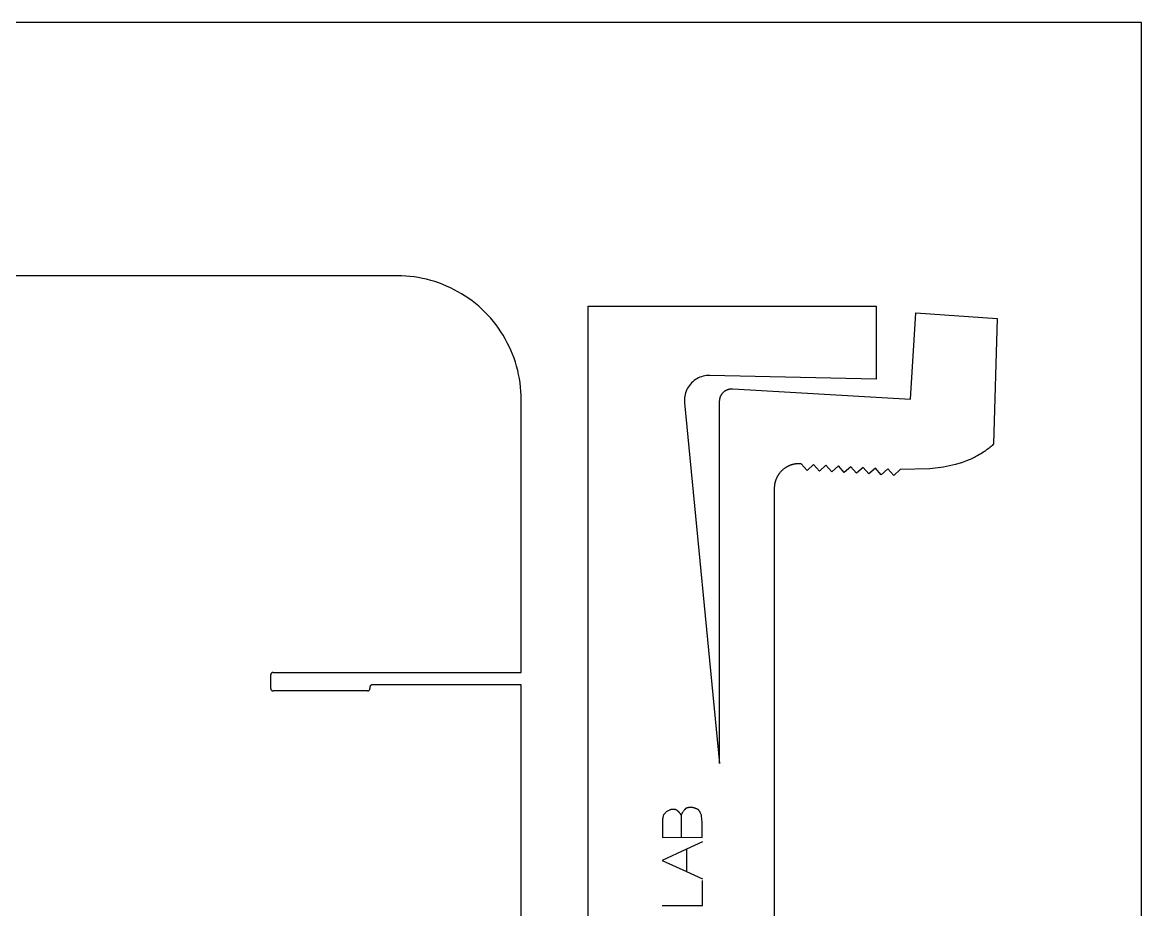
# Model space of a CAD drawing. Extents: x -180 to 180, y -173 to 173.
# Drawn here: x 89.6 to 179.9, y -102.9 to -31.3 of the extents above; entities that cross this region are included whole.
import ezdxf

# ---------------------------------------------------------------- set-up
doc = ezdxf.new("R2010")
doc.units = 0
doc.header["$MEASUREMENT"] = 0
doc.layers.get('0').update_dxf_attribs({"linetype": 'CONTINUOUS'})

msp = doc.modelspace()

# ---------------------------------------------------------------- linework, layer by layer
for p, q in [((179.908, -31.283), (-174.908, -31.283)), ((179.908, -173), (179.908, -31.283)), ((119.877, -51.729), (-0.123, -51.729)), ((120.218, -51.735), (119.877, -51.729)), ((120.559, -51.753), (120.218, -51.735)), ((120.9, -51.782), (120.559, -51.753)), ((121.239, -51.823), (120.9, -51.782)), ((121.576, -51.875), (121.239, -51.823)), ((121.912, -51.939), (121.576, -51.875)), ((122.245, -52.014), (121.912, -51.939)), ((122.575, -52.1), (122.245, -52.014)), ((122.902, -52.198), (122.575, -52.1)), ((123.226, -52.307), (122.902, -52.198)), ((123.546, -52.427), (123.226, -52.307)), ((123.861, -52.557), (123.546, -52.427)), ((124.172, -52.699), (123.861, -52.557)), ((124.478, -52.851), (124.172, -52.699)), ((124.778, -53.013), (124.478, -52.851)), ((125.073, -53.185), (124.778, -53.013)), ((125.362, -53.368), (125.073, -53.185)), ((125.644, -53.56), (125.362, -53.368)), ((125.919, -53.761), (125.644, -53.56)), ((126.188, -53.972), (125.919, -53.761)), ((126.449, -54.192), (126.188, -53.972)), ((126.703, -54.421), (126.449, -54.192)), ((126.948, -54.658), (126.703, -54.421)), ((127.185, -54.904), (126.948, -54.658)), ((127.414, -55.157), (127.185, -54.904)), ((135.284, -103.729), (135.284, -54.189)), ((135.284, -54.189), (158.488, -54.189)), ((158.488, -54.189), (158.488, -60.079)), ((161.281, -61.687), (161.69, -54.726)), ((161.69, -54.726), (168.258, -55.164)), ((127.634, -55.418), (127.414, -55.157)), ((127.845, -55.687), (127.634, -55.418)), ((128.047, -55.963), (127.845, -55.687)), ((168.258, -55.164), (167.974, -65.302)), ((128.239, -56.245), (128.047, -55.963)), ((128.421, -56.534), (128.239, -56.245)), ((128.594, -56.828), (128.421, -56.534)), ((128.756, -57.129), (128.594, -56.828)), ((128.908, -57.435), (128.756, -57.129)), ((129.049, -57.745), (128.908, -57.435)), ((129.18, -58.061), (129.049, -57.745)), ((129.3, -58.381), (129.18, -58.061)), ((129.408, -58.704), (129.3, -58.381)), ((129.506, -59.031), (129.408, -58.704)), ((129.593, -59.362), (129.506, -59.031)), ((129.668, -59.695), (129.593, -59.362)), ((129.732, -60.03), (129.668, -59.695)), ((129.784, -60.368), (129.732, -60.03)), ((129.825, -60.707), (129.784, -60.368)), ((143.525, -60.466), (143.44, -60.571)), ((143.617, -60.367), (143.525, -60.466)), ((143.715, -60.274), (143.617, -60.367)), ((143.82, -60.189), (143.715, -60.274)), ((143.93, -60.11), (143.82, -60.189)), ((144.045, -60.039), (143.93, -60.11)), ((144.165, -59.976), (144.045, -60.039)), ((144.288, -59.921), (144.165, -59.976)), ((144.415, -59.875), (144.288, -59.921)), ((144.545, -59.838), (144.415, -59.875)), ((144.677, -59.809), (144.545, -59.838)), ((144.811, -59.789), (144.677, -59.809)), ((144.946, -59.778), (144.811, -59.789)), ((145.081, -59.777), (144.946, -59.778)), ((158.488, -60.079), (145.081, -59.777)), ((129.854, -61.047), (129.825, -60.707)), ((129.871, -61.388), (129.854, -61.047)), ((143.094, -61.299), (143.066, -61.431)), ((143.131, -61.169), (143.094, -61.299)), ((143.176, -61.042), (143.131, -61.169)), ((143.23, -60.918), (143.176, -61.042)), ((143.292, -60.797), (143.23, -60.918)), ((143.362, -60.682), (143.292, -60.797)), ((143.44, -60.571), (143.362, -60.682)), ((145.995, -61.381), (146.007, -61.359)), ((146.007, -61.359), (146.02, -61.336)), ((146.02, -61.336), (146.033, -61.314)), ((146.033, -61.314), (146.047, -61.293)), ((146.047, -61.293), (146.061, -61.272)), ((146.061, -61.272), (146.076, -61.251)), ((146.076, -61.251), (146.092, -61.231)), ((146.092, -61.231), (146.116, -61.201)), ((146.116, -61.201), (146.141, -61.173)), ((146.141, -61.173), (146.167, -61.146)), ((146.167, -61.146), (146.193, -61.12)), ((146.193, -61.12), (146.221, -61.095)), ((146.221, -61.095), (146.249, -61.07)), ((146.249, -61.07), (146.279, -61.047)), ((146.279, -61.047), (146.31, -61.025)), ((146.31, -61.025), (146.331, -61.011)), ((146.331, -61.011), (146.353, -60.997)), ((146.353, -60.997), (146.375, -60.984)), ((146.375, -60.984), (146.397, -60.971)), ((146.397, -60.971), (146.42, -60.959)), ((146.42, -60.959), (146.443, -60.948)), ((146.443, -60.948), (146.466, -60.937)), ((146.466, -60.937), (146.489, -60.926)), ((146.489, -60.926), (146.513, -60.917)), ((146.513, -60.917), (146.537, -60.907)), ((146.537, -60.907), (146.562, -60.899)), ((146.562, -60.899), (146.586, -60.891)), ((146.586, -60.891), (146.611, -60.884)), ((146.611, -60.884), (146.636, -60.877)), ((146.636, -60.877), (146.661, -60.871)), ((146.661, -60.871), (146.686, -60.866)), ((146.686, -60.866), (146.711, -60.861)), ((146.711, -60.861), (146.737, -60.857)), ((146.737, -60.857), (146.762, -60.854)), ((146.762, -60.854), (146.787, -60.851)), ((146.787, -60.851), (146.825, -60.849)), ((146.825, -60.849), (146.863, -60.847)), ((146.863, -60.847), (146.9, -60.847)), ((146.9, -60.847), (146.938, -60.849)), ((146.938, -60.849), (161.281, -61.687)), ((129.877, -61.729), (129.871, -61.388)), ((129.877, -83.729), (129.877, -61.729)), ((143.047, -61.565), (143.037, -61.7)), ((143.037, -61.7), (143.037, -61.835)), ((143.037, -61.835), (143.045, -61.97)), ((143.045, -61.97), (145.879, -91.076)), ((143.066, -61.431), (143.047, -61.565)), ((145.879, -61.847), (145.88, -61.81)), ((145.879, -63.847), (145.879, -61.847)), ((145.88, -61.81), (145.882, -61.772)), ((145.882, -61.772), (145.886, -61.735)), ((145.886, -61.735), (145.891, -61.697)), ((145.891, -61.697), (145.895, -61.672)), ((145.895, -61.672), (145.9, -61.647)), ((145.9, -61.647), (145.905, -61.622)), ((145.905, -61.622), (145.911, -61.597)), ((145.911, -61.597), (145.918, -61.572)), ((145.918, -61.572), (145.925, -61.548)), ((145.925, -61.548), (145.933, -61.523)), ((145.933, -61.523), (145.942, -61.499)), ((145.942, -61.499), (145.951, -61.475)), ((145.951, -61.475), (145.961, -61.451)), ((145.961, -61.451), (145.972, -61.427)), ((145.972, -61.427), (145.983, -61.404)), ((145.983, -61.404), (145.995, -61.381)), ((145.879, -91.076), (145.879, -63.847)), ((167.288, -65.875), (167.229, -65.915)), ((167.346, -65.833), (167.288, -65.875)), ((167.411, -65.786), (167.346, -65.833)), ((167.453, -65.755), (167.411, -65.786)), ((167.536, -65.692), (167.453, -65.755)), ((167.617, -65.628), (167.536, -65.692)), ((167.697, -65.563), (167.617, -65.628)), ((167.775, -65.497), (167.697, -65.563)), ((167.853, -65.429), (167.775, -65.497)), ((167.974, -65.302), (167.853, -65.429)), ((165.797, -66.659), (165.377, -66.809)), ((166.203, -66.488), (165.797, -66.659)), ((166.229, -66.476), (166.203, -66.488)), ((166.418, -66.386), (166.229, -66.476)), ((166.605, -66.291), (166.418, -66.386)), ((166.705, -66.236), (166.605, -66.291)), ((166.838, -66.161), (166.705, -66.236)), ((166.903, -66.122), (166.838, -66.161)), ((166.985, -66.073), (166.903, -66.122)), ((167.098, -66.002), (166.985, -66.073)), ((167.161, -65.96), (167.098, -66.002)), ((167.229, -65.915), (167.161, -65.96)), ((150.694, -67.681), (150.678, -67.701)), ((150.709, -67.66), (150.694, -67.681)), ((150.741, -67.621), (150.709, -67.66)), ((150.773, -67.582), (150.741, -67.621)), ((150.807, -67.545), (150.773, -67.582)), ((150.841, -67.508), (150.807, -67.545)), ((150.876, -67.473), (150.841, -67.508)), ((150.912, -67.438), (150.876, -67.473)), ((150.948, -67.405), (150.912, -67.438)), ((150.986, -67.372), (150.948, -67.405)), ((151.024, -67.34), (150.986, -67.372)), ((151.064, -67.308), (151.024, -67.34)), ((151.104, -67.278), (151.064, -67.308)), ((151.146, -67.249), (151.104, -67.278)), ((151.167, -67.234), (151.146, -67.249)), ((151.188, -67.22), (151.167, -67.234)), ((151.209, -67.207), (151.188, -67.22)), ((151.231, -67.193), (151.209, -67.207)), ((151.253, -67.18), (151.231, -67.193)), ((151.275, -67.167), (151.253, -67.18)), ((151.297, -67.154), (151.275, -67.167)), ((151.319, -67.141), (151.297, -67.154)), ((151.342, -67.129), (151.319, -67.141)), ((151.364, -67.117), (151.342, -67.129)), ((151.387, -67.105), (151.364, -67.117)), ((151.41, -67.094), (151.387, -67.105)), ((151.434, -67.083), (151.41, -67.094)), ((151.457, -67.072), (151.434, -67.083)), ((151.481, -67.062), (151.457, -67.072)), ((151.504, -67.051), (151.481, -67.062)), ((151.528, -67.041), (151.504, -67.051)), ((151.552, -67.032), (151.528, -67.041)), ((151.576, -67.023), (151.552, -67.032)), ((151.6, -67.014), (151.576, -67.023)), ((151.625, -67.005), (151.6, -67.014)), ((151.649, -66.997), (151.625, -67.005)), ((151.674, -66.988), (151.649, -66.997)), ((151.698, -66.981), (151.674, -66.988)), ((151.723, -66.973), (151.698, -66.981)), ((151.748, -66.966), (151.723, -66.973)), ((151.773, -66.96), (151.748, -66.966)), ((151.798, -66.953), (151.773, -66.96)), ((151.823, -66.947), (151.798, -66.953)), ((151.848, -66.941), (151.823, -66.947)), ((151.873, -66.936), (151.848, -66.941)), ((151.898, -66.931), (151.873, -66.936)), ((151.923, -66.926), (151.898, -66.931)), ((151.948, -66.921), (151.923, -66.926)), ((151.974, -66.917), (151.948, -66.921)), ((151.999, -66.913), (151.974, -66.917)), ((152.024, -66.91), (151.999, -66.913)), ((152.049, -66.907), (152.024, -66.91)), ((152.075, -66.904), (152.049, -66.907)), ((152.1, -66.902), (152.075, -66.904)), ((152.151, -66.897), (152.1, -66.902)), ((152.201, -66.895), (152.151, -66.897)), ((152.251, -66.893), (152.201, -66.895)), ((152.301, -66.893), (152.251, -66.893)), ((152.351, -66.894), (152.301, -66.893)), ((152.401, -66.896), (152.351, -66.894)), ((152.458, -66.9), (152.401, -66.896)), ((152.928, -67.428), (152.458, -66.9)), ((153.456, -66.958), (152.928, -67.428)), ((153.926, -67.486), (153.456, -66.958)), ((154.454, -67.016), (153.926, -67.486)), ((154.924, -67.545), (154.454, -67.016)), ((155.452, -67.075), (154.924, -67.545)), ((155.922, -67.603), (155.452, -67.075)), ((156.451, -67.133), (155.922, -67.603)), ((156.921, -67.661), (156.451, -67.133)), ((157.449, -67.191), (156.921, -67.661)), ((157.919, -67.72), (157.449, -67.191)), ((158.447, -67.25), (157.919, -67.72)), ((158.917, -67.778), (158.447, -67.25)), ((159.446, -67.308), (158.917, -67.778)), ((159.916, -67.836), (159.446, -67.308)), ((160.444, -67.366), (159.916, -67.836)), ((162.841, -67.313), (160.444, -67.366)), ((163.918, -67.17), (162.841, -67.313)), ((164.903, -66.952), (163.918, -67.17)), ((165.35, -66.818), (164.903, -66.952)), ((165.377, -66.809), (165.35, -66.818)), ((150.307, -68.593), (150.3, -68.643)), ((150.311, -68.568), (150.307, -68.593)), ((150.315, -68.543), (150.311, -68.568)), ((150.32, -68.518), (150.315, -68.543)), ((150.325, -68.493), (150.32, -68.518)), ((150.33, -68.468), (150.325, -68.493)), ((150.336, -68.443), (150.33, -68.468)), ((150.341, -68.418), (150.336, -68.443)), ((150.348, -68.393), (150.341, -68.418)), ((150.354, -68.368), (150.348, -68.393)), ((150.361, -68.343), (150.354, -68.368)), ((150.368, -68.319), (150.361, -68.343)), ((150.376, -68.294), (150.368, -68.319)), ((150.384, -68.27), (150.376, -68.294)), ((150.392, -68.245), (150.384, -68.27)), ((150.401, -68.221), (150.392, -68.245)), ((150.409, -68.197), (150.401, -68.221)), ((150.418, -68.172), (150.409, -68.197)), ((150.428, -68.148), (150.418, -68.172)), ((150.438, -68.125), (150.428, -68.148)), ((150.448, -68.101), (150.438, -68.125)), ((150.458, -68.077), (150.448, -68.101)), ((150.469, -68.054), (150.458, -68.077)), ((150.48, -68.03), (150.469, -68.054)), ((150.491, -68.007), (150.48, -68.03)), ((150.503, -67.984), (150.491, -68.007)), ((150.515, -67.961), (150.503, -67.984)), ((150.527, -67.938), (150.515, -67.961)), ((150.539, -67.916), (150.527, -67.938)), ((150.552, -67.894), (150.539, -67.916)), ((150.565, -67.871), (150.552, -67.894)), ((150.578, -67.849), (150.565, -67.871)), ((150.592, -67.828), (150.578, -67.849)), ((150.605, -67.806), (150.592, -67.828)), ((150.619, -67.784), (150.605, -67.806)), ((150.634, -67.763), (150.619, -67.784)), ((150.648, -67.742), (150.634, -67.763)), ((150.663, -67.721), (150.648, -67.742)), ((150.678, -67.701), (150.663, -67.721)), ((150.285, -68.843), (150.284, -68.893)), ((150.284, -68.893), (150.284, -69.143)), ((150.284, -69.143), (150.284, -91.076)), ((150.287, -68.794), (150.285, -68.843)), ((150.29, -68.744), (150.287, -68.794)), ((150.294, -68.693), (150.29, -68.744)), ((150.3, -68.643), (150.294, -68.693)), ((109.679, -83.901), (109.677, -83.929)), ((109.677, -85.029), (109.677, -83.929)), ((109.685, -83.873), (109.679, -83.901)), ((109.695, -83.846), (109.685, -83.873)), ((109.709, -83.821), (109.695, -83.846)), ((109.726, -83.798), (109.709, -83.821)), ((109.746, -83.778), (109.726, -83.798)), ((109.769, -83.761), (109.746, -83.778)), ((109.794, -83.747), (109.769, -83.761)), ((109.821, -83.737), (109.794, -83.747)), ((109.849, -83.731), (109.821, -83.737)), ((109.877, -83.729), (109.849, -83.731)), ((109.877, -83.729), (117.477, -83.729)), ((117.477, -83.729), (129.877, -83.729)), ((117.709, -84.821), (117.695, -84.846)), ((117.726, -84.798), (117.709, -84.821)), ((117.746, -84.778), (117.726, -84.798)), ((117.769, -84.761), (117.746, -84.778)), ((117.794, -84.747), (117.769, -84.761)), ((117.821, -84.737), (117.794, -84.747)), ((117.849, -84.731), (117.821, -84.737)), ((117.877, -84.729), (117.849, -84.731)), ((129.877, -84.729), (117.877, -84.729)), ((129.877, -122.729), (129.877, -84.729)), ((109.677, -85.029), (109.679, -85.058)), ((109.679, -85.058), (109.685, -85.086)), ((109.685, -85.086), (109.695, -85.112)), ((109.695, -85.112), (109.709, -85.137)), ((109.709, -85.137), (109.726, -85.16)), ((109.726, -85.16), (109.746, -85.181)), ((109.746, -85.181), (109.769, -85.198)), ((109.769, -85.198), (109.794, -85.211)), ((109.794, -85.211), (109.821, -85.221)), ((109.821, -85.221), (109.849, -85.227)), ((109.849, -85.227), (109.877, -85.229)), ((117.477, -85.229), (109.877, -85.229)), ((117.477, -85.229), (117.505, -85.227)), ((117.505, -85.227), (117.533, -85.221)), ((117.533, -85.221), (117.56, -85.211)), ((117.56, -85.211), (117.585, -85.198)), ((117.585, -85.198), (117.608, -85.181)), ((117.608, -85.181), (117.628, -85.16)), ((117.628, -85.16), (117.645, -85.137)), ((117.645, -85.137), (117.659, -85.112)), ((117.659, -85.112), (117.669, -85.086)), ((117.669, -85.086), (117.675, -85.058)), ((117.675, -85.058), (117.677, -85.029)), ((117.679, -84.901), (117.677, -84.929)), ((117.677, -84.929), (117.677, -85.029)), ((117.685, -84.873), (117.679, -84.901)), ((117.695, -84.846), (117.685, -84.873)), ((150.284, -91.076), (150.284, -103.729)), ((143.127, -94.719), (143.062, -94.792)), ((143.15, -94.706), (143.127, -94.719)), ((143.175, -94.694), (143.15, -94.706)), ((143.202, -94.683), (143.175, -94.694)), ((143.231, -94.673), (143.202, -94.683)), ((143.255, -94.666), (143.231, -94.673)), ((143.282, -94.66), (143.255, -94.666)), ((143.309, -94.654), (143.282, -94.66)), ((143.338, -94.649), (143.309, -94.654)), ((143.367, -94.645), (143.338, -94.649)), ((143.399, -94.641), (143.367, -94.645)), ((143.431, -94.639), (143.399, -94.641)), ((143.465, -94.636), (143.431, -94.639)), ((143.5, -94.635), (143.465, -94.636)), ((143.537, -94.634), (143.5, -94.635)), ((143.572, -94.634), (143.537, -94.634)), ((143.604, -94.635), (143.572, -94.634)), ((143.636, -94.637), (143.604, -94.635)), ((143.666, -94.639), (143.636, -94.637)), ((143.696, -94.642), (143.666, -94.639)), ((143.725, -94.646), (143.696, -94.642)), ((143.753, -94.65), (143.725, -94.646)), ((143.78, -94.655), (143.753, -94.65)), ((143.806, -94.661), (143.78, -94.655)), ((143.831, -94.668), (143.806, -94.661)), ((143.856, -94.676), (143.831, -94.668)), ((143.885, -94.686), (143.856, -94.676)), ((143.913, -94.698), (143.885, -94.686)), ((143.939, -94.711), (143.913, -94.698)), ((143.964, -94.725), (143.939, -94.711)), ((143.992, -94.733), (143.964, -94.725)), ((144.021, -94.74), (143.992, -94.733)), ((144.049, -94.749), (144.021, -94.74)), ((144.076, -94.76), (144.049, -94.749)), ((144.102, -94.773), (144.076, -94.76)), ((141.278, -95.645), (141.277, -95.677)), ((141.28, -95.613), (141.278, -95.645)), ((141.282, -95.582), (141.28, -95.613)), ((141.284, -95.553), (141.282, -95.582)), ((141.287, -95.525), (141.284, -95.553)), ((141.29, -95.498), (141.287, -95.525)), ((141.293, -95.472), (141.29, -95.498)), ((141.298, -95.435), (141.293, -95.472)), ((141.305, -95.401), (141.298, -95.435)), ((141.312, -95.37), (141.305, -95.401)), ((141.32, -95.341), (141.312, -95.37)), ((141.335, -95.295), (141.32, -95.341)), ((141.349, -95.255), (141.335, -95.295)), ((141.362, -95.222), (141.349, -95.255)), ((141.373, -95.194), (141.362, -95.222)), ((141.419, -95.147), (141.373, -95.194)), ((141.462, -95.104), (141.419, -95.147)), ((141.504, -95.064), (141.462, -95.104)), ((141.543, -95.028), (141.504, -95.064)), ((141.579, -94.995), (141.543, -95.028)), ((141.613, -94.965), (141.579, -94.995)), ((141.645, -94.939), (141.613, -94.965)), ((141.674, -94.917), (141.645, -94.939)), ((141.841, -94.842), (141.674, -94.917)), ((141.865, -94.833), (141.841, -94.842)), ((141.889, -94.824), (141.865, -94.833)), ((141.921, -94.814), (141.889, -94.824)), ((141.953, -94.806), (141.921, -94.814)), ((141.986, -94.8), (141.953, -94.806)), ((142.018, -94.795), (141.986, -94.8)), ((142.05, -94.791), (142.018, -94.795)), ((142.082, -94.79), (142.05, -94.791)), ((142.108, -94.788), (142.082, -94.79)), ((142.136, -94.785), (142.108, -94.788)), ((142.164, -94.783), (142.136, -94.785)), ((142.194, -94.784), (142.164, -94.783)), ((142.22, -94.785), (142.194, -94.784)), ((142.245, -94.789), (142.22, -94.785)), ((142.27, -94.794), (142.245, -94.789)), ((142.295, -94.8), (142.27, -94.794)), ((142.319, -94.807), (142.295, -94.8)), ((142.344, -94.816), (142.319, -94.807)), ((142.368, -94.827), (142.344, -94.816)), ((142.392, -94.839), (142.368, -94.827)), ((142.416, -94.852), (142.392, -94.839)), ((142.439, -94.867), (142.416, -94.852)), ((142.463, -94.884), (142.439, -94.867)), ((142.486, -94.901), (142.463, -94.884)), ((142.508, -94.92), (142.486, -94.901)), ((142.53, -94.938), (142.508, -94.92)), ((142.551, -94.957), (142.53, -94.938)), ((142.571, -94.976), (142.551, -94.957)), ((142.591, -94.996), (142.571, -94.976)), ((142.61, -95.016), (142.591, -94.996)), ((142.629, -95.037), (142.61, -95.016)), ((142.647, -95.058), (142.629, -95.037)), ((142.664, -95.079), (142.647, -95.058)), ((142.681, -95.101), (142.664, -95.079)), ((142.697, -95.122), (142.681, -95.101)), ((142.713, -95.145), (142.697, -95.122)), ((142.728, -95.168), (142.713, -95.145)), ((142.743, -95.191), (142.728, -95.168)), ((142.756, -95.214), (142.743, -95.191)), ((142.77, -95.238), (142.756, -95.214)), ((142.798, -95.184), (142.77, -95.238)), ((142.77, -95.238), (142.772, -97.037)), ((142.827, -95.133), (142.798, -95.184)), ((142.84, -95.109), (142.827, -95.133)), ((142.854, -95.085), (142.84, -95.109)), ((142.868, -95.062), (142.854, -95.085)), ((142.881, -95.04), (142.868, -95.062)), ((142.908, -94.998), (142.881, -95.04)), ((142.934, -94.958), (142.908, -94.998)), ((142.96, -94.922), (142.934, -94.958)), ((142.985, -94.888), (142.96, -94.922)), ((143.062, -94.792), (142.985, -94.888)), ((144.127, -94.788), (144.102, -94.773)), ((144.15, -94.806), (144.127, -94.788)), ((144.173, -94.826), (144.15, -94.806)), ((144.194, -94.848), (144.173, -94.826)), ((144.214, -94.872), (144.194, -94.848)), ((144.229, -94.893), (144.214, -94.872)), ((144.243, -94.915), (144.229, -94.893)), ((144.257, -94.939), (144.243, -94.915)), ((144.27, -94.965), (144.257, -94.939)), ((144.334, -95.1), (144.27, -94.965)), ((144.382, -95.204), (144.334, -95.1)), ((144.408, -95.261), (144.382, -95.204)), ((144.419, -95.289), (144.408, -95.261)), ((144.429, -95.317), (144.419, -95.289)), ((144.455, -95.575), (144.429, -95.317)), ((144.481, -95.833), (144.455, -95.575)), ((141.276, -95.747), (141.274, -97.057)), ((141.277, -95.677), (141.276, -95.711)), ((141.276, -95.711), (141.276, -95.747)), ((144.481, -97.057), (144.481, -95.833)), ((141.274, -97.057), (142.772, -97.037)), ((142.772, -97.037), (144.481, -97.057)), ((144.501, -97.392), (143.201, -97.992)), ((143.201, -97.992), (141.254, -98.913)), ((143.201, -97.992), (143.201, -99.788)), ((141.254, -98.913), (143.201, -99.788)), ((143.201, -99.788), (144.501, -100.381)), ((144.501, -102.533), (144.501, -100.528)), ((141.254, -102.533), (144.501, -102.533))]:
    msp.add_line(p, q)

doc.saveas('drawing.dxf')
